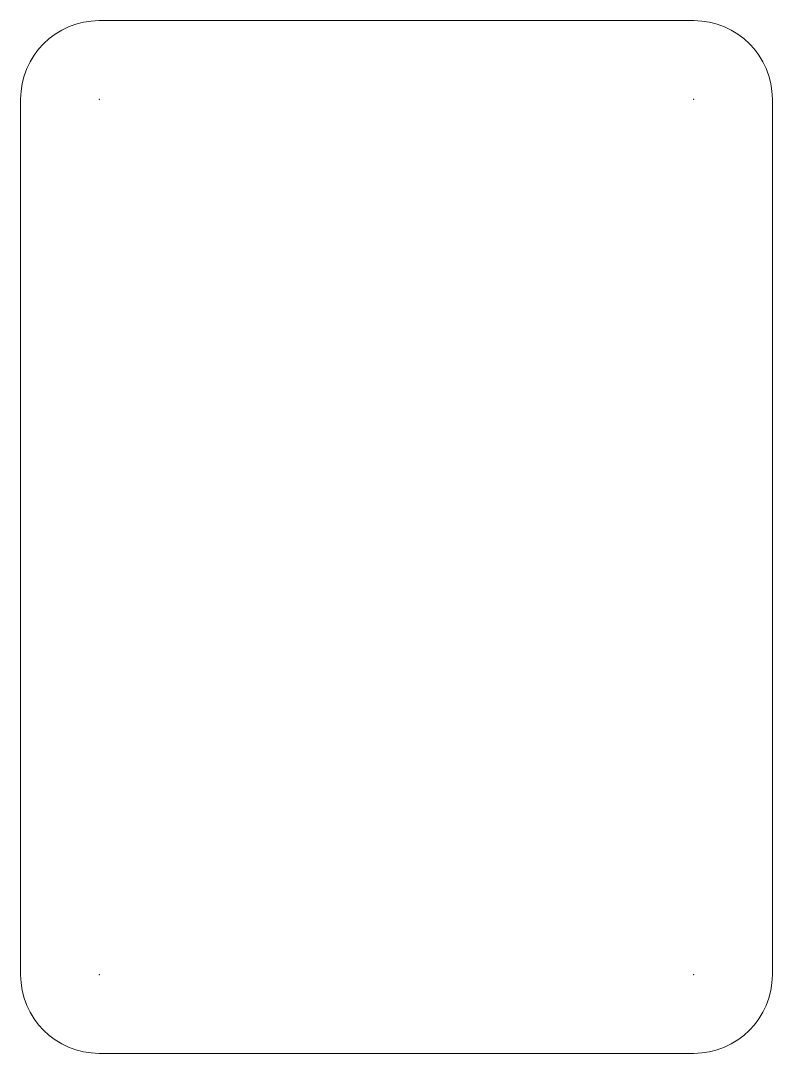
# Model space of a CAD drawing. Header units: millimetres. Extents: x 6.5 to 40, y 7.5 to 53.5.
import ezdxf

# ---------------------------------------------------------------- set-up
doc = ezdxf.new("R2010")
doc.units = ezdxf.units.MM
doc.layers.add('drills', color=1, linetype='CONTINUOUS', lineweight=0, true_color=0xff0000)
doc.layers.add('throughOUtside', color=3, linetype='CONTINUOUS', lineweight=0, true_color=0x00ff00)

msp = doc.modelspace()

# ---------------------------------------------------------------- linework, layer by layer
at = {"layer": 'drills'}
for p in [(10, 50), (36.5, 50), (10, 11), (36.5, 11)]:
    msp.add_point(p, dxfattribs=at)
at = {"layer": 'throughOUtside'}
for p, q in [((10, 53.5), (36.5, 53.5)), ((6.5, 11), (6.5, 50)), ((40, 50), (40, 11)), ((36.5, 7.5), (10, 7.5))]:
    msp.add_line(p, q, dxfattribs=at)
for centre, start, end in [((10, 50), 90, 180), ((36.5, 50), 0, 90), ((10, 11), 180, 270), ((36.5, 11), 270, 0)]:
    msp.add_arc(centre, 3.5, start, end, dxfattribs=at)

doc.saveas('drawing.dxf')
